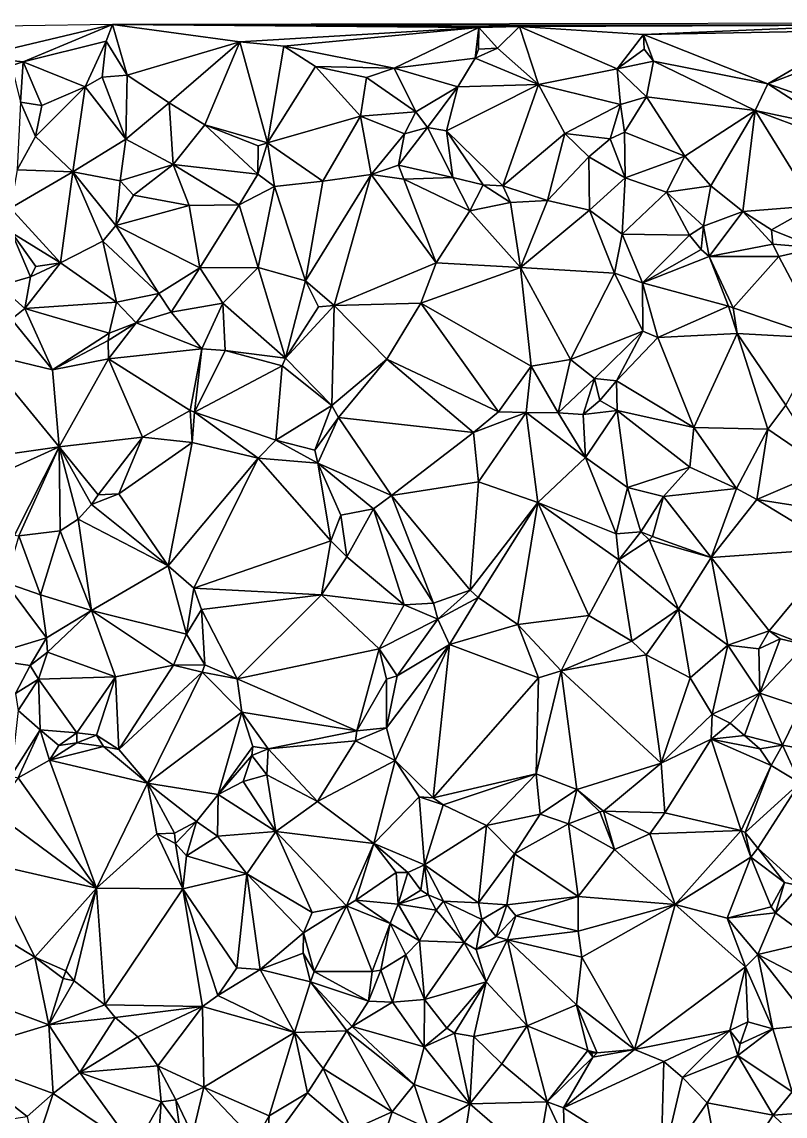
# Model space of a CAD drawing. Header units: metres. Extents: x -15 to 15, y -15 to 15.
# Drawn here: x -9.57 to 1.13, y -0.37 to 14.97 of the extents above; entities that cross this region are included whole.
import ezdxf

# ---------------------------------------------------------------- set-up
doc = ezdxf.new("R2010")
doc.units = ezdxf.units.M
doc.layers.add('STREET_MESH', color=7, linetype='Continuous')

msp = doc.modelspace()

# ---------------------------------------------------------------- linework, layer by layer
at = {"layer": 'STREET_MESH'}
for points in [[(-12.08, 14.873), (-10.213, 14.475), (-8.302, 14.928)], [(-10.213, 14.475), (-9.555, 14.404), (-8.302, 14.928)], [(-9.555, 14.404), (-8.391, 14.697), (-8.302, 14.928)], [(-8.391, 14.697), (-8.098, 14.22), (-8.302, 14.928)], [(-8.302, 14.928), (2.246, 14.919), (13.967, 14.965)], [(-8.302, 14.928), (-6.518, 14.685), (-3.165, 14.887)], [(-2.594, 14.902), (-8.302, 14.928), (-3.165, 14.887)], [(-2.594, 14.902), (2.246, 14.919), (-8.302, 14.928)], [(-8.098, 14.22), (-6.518, 14.685), (-8.302, 14.928)], [(-6.518, 14.685), (-5.899, 14.627), (-3.165, 14.887)], [(-5.899, 14.627), (-4.353, 14.319), (-3.165, 14.887)], [(-4.353, 14.319), (-3.219, 14.459), (-3.165, 14.887)], [(-3.219, 14.459), (-3.17, 14.585), (-3.165, 14.887)], [(-3.17, 14.585), (-2.905, 14.599), (-3.165, 14.887)], [(-2.905, 14.599), (-2.594, 14.902), (-3.165, 14.887)], [(-2.905, 14.599), (-2.33, 14.089), (-2.594, 14.902)], [(2.246, 14.919), (-2.594, 14.902), (-0.856, 14.789)], [(-0.856, 14.789), (-2.594, 14.902), (-1.225, 14.307)], [(-2.594, 14.902), (-2.33, 14.089), (-1.225, 14.307)], [(2.169, 14.843), (2.246, 14.919), (-0.856, 14.789)], [(-0.846, 14.582), (-0.856, 14.789), (-1.225, 14.307)], [(2.169, 14.843), (-0.856, 14.789), (0.889, 14.095)], [(-0.856, 14.789), (-0.717, 14.415), (0.889, 14.095)], [(-0.846, 14.582), (-0.717, 14.415), (-0.856, 14.789)], [(2.1, 14.555), (2.169, 14.843), (0.889, 14.095)], [(-8.688, 14.053), (-8.391, 14.697), (-9.555, 14.404)], [(-8.688, 14.053), (-8.446, 14.19), (-8.391, 14.697)], [(-8.391, 14.697), (-8.446, 14.19), (-8.098, 14.22)], [(-8.098, 14.22), (-7.507, 13.83), (-6.518, 14.685)], [(-6.518, 14.685), (-7.507, 13.83), (-7.007, 13.523)], [(-6.13, 13.27), (-6.518, 14.685), (-7.007, 13.523)], [(-6.518, 14.685), (-6.13, 13.27), (-5.899, 14.627)], [(-6.13, 13.27), (-5.458, 14.34), (-5.899, 14.627)], [(-5.458, 14.34), (-4.353, 14.319), (-5.899, 14.627)], [(-2.905, 14.599), (-3.219, 14.459), (-2.33, 14.089)], [(-3.17, 14.585), (-3.219, 14.459), (-2.905, 14.599)], [(-0.717, 14.415), (-0.846, 14.582), (-1.225, 14.307)], [(-9.719, 14.352), (-9.555, 14.404), (-10.213, 14.475)], [(-3.458, 14.055), (-3.219, 14.459), (-4.353, 14.319)], [(-3.219, 14.459), (-3.458, 14.055), (-2.33, 14.089)], [(1.881, 13.753), (2.1, 14.555), (0.889, 14.095)], [(-9.719, 14.352), (-9.593, 13.839), (-9.555, 14.404)], [(-9.593, 13.839), (-9.292, 13.795), (-9.555, 14.404)], [(-9.292, 13.795), (-8.688, 14.053), (-9.555, 14.404)], [(-6.13, 13.27), (-4.823, 13.643), (-5.458, 14.34)], [(-4.353, 14.319), (-5.458, 14.34), (-4.741, 14.185)], [(-5.458, 14.34), (-4.823, 13.643), (-4.741, 14.185)], [(-4.048, 13.706), (-4.353, 14.319), (-4.741, 14.185)], [(-4.048, 13.706), (-3.458, 14.055), (-4.353, 14.319)], [(-2.33, 14.089), (-1.18, 13.806), (-1.225, 14.307)], [(-0.813, 13.917), (-0.717, 14.415), (-1.225, 14.307)], [(-1.18, 13.806), (-0.813, 13.917), (-1.225, 14.307)], [(-0.717, 14.415), (-0.813, 13.917), (0.708, 13.724)], [(-0.717, 14.415), (0.708, 13.724), (0.889, 14.095)], [(-8.446, 14.19), (-8.688, 14.053), (-8.118, 13.321)], [(-8.446, 14.19), (-8.118, 13.321), (-8.098, 14.22)], [(-8.118, 13.321), (-7.507, 13.83), (-8.098, 14.22)], [(-4.823, 13.643), (-4.048, 13.706), (-4.741, 14.185)], [(-8.688, 14.053), (-9.381, 13.358), (-8.86, 12.862)], [(-9.292, 13.795), (-9.381, 13.358), (-8.688, 14.053)], [(-8.118, 13.321), (-8.688, 14.053), (-8.86, 12.862)], [(-4.048, 13.706), (-3.884, 13.487), (-3.458, 14.055)], [(-3.458, 14.055), (-3.884, 13.487), (-3.621, 13.437)], [(-2.33, 14.089), (-3.621, 13.437), (-2.828, 12.669)], [(-2.33, 14.089), (-3.458, 14.055), (-3.621, 13.437)], [(-1.958, 13.402), (-2.33, 14.089), (-2.828, 12.669)], [(-1.958, 13.402), (-1.18, 13.806), (-2.33, 14.089)], [(0.708, 13.724), (1.836, 13.487), (0.889, 14.095)], [(1.836, 13.487), (1.881, 13.753), (0.889, 14.095)], [(-9.593, 13.839), (-9.64, 12.893), (-9.381, 13.358)], [(-9.292, 13.795), (-9.593, 13.839), (-9.381, 13.358)], [(-7.45, 12.967), (-7.507, 13.83), (-8.118, 13.321)], [(-7.507, 13.83), (-7.45, 12.967), (-7.007, 13.523)], [(-1.958, 13.402), (-1.323, 13.327), (-1.18, 13.806)], [(-1.18, 13.806), (-1.323, 13.327), (-1.123, 13.419)], [(-0.813, 13.917), (-1.18, 13.806), (-1.123, 13.419)], [(-0.277, 13.082), (-0.813, 13.917), (-1.123, 13.419)], [(-0.813, 13.917), (-0.277, 13.082), (0.708, 13.724)], [(-4.207, 13.397), (-4.048, 13.706), (-4.823, 13.643)], [(-3.884, 13.487), (-4.048, 13.706), (-4.207, 13.397)], [(-0.277, 13.082), (0.087, 12.668), (0.708, 13.724)], [(0.087, 12.668), (0.536, 12.308), (0.708, 13.724)], [(0.536, 12.308), (1.536, 12.385), (0.708, 13.724)], [(1.811, 13.31), (1.836, 13.487), (0.708, 13.724)], [(1.536, 12.385), (1.811, 13.31), (0.708, 13.724)], [(-7.45, 12.967), (-6.266, 12.832), (-7.007, 13.523)], [(-6.259, 13.23), (-6.13, 13.27), (-7.007, 13.523)], [(-6.266, 12.832), (-6.259, 13.23), (-7.007, 13.523)], [(-5.354, 12.734), (-4.823, 13.643), (-6.13, 13.27)], [(-5.354, 12.734), (-4.676, 12.827), (-4.823, 13.643)], [(-4.676, 12.827), (-4.207, 13.397), (-4.823, 13.643)], [(-9.381, 13.358), (-9.64, 12.893), (-8.86, 12.862)], [(-4.207, 13.397), (-4.676, 12.827), (-4.291, 12.956)], [(-3.884, 13.487), (-4.207, 13.397), (-4.291, 12.956)], [(-3.531, 12.784), (-3.884, 13.487), (-4.291, 12.956)], [(-3.884, 13.487), (-3.531, 12.784), (-3.621, 13.437)], [(-3.621, 13.437), (-3.106, 12.68), (-2.828, 12.669)], [(-3.531, 12.784), (-3.106, 12.68), (-3.621, 13.437)], [(-2.203, 12.46), (-1.958, 13.402), (-2.828, 12.669)], [(-1.625, 13.072), (-1.958, 13.402), (-2.203, 12.46)], [(-1.323, 13.327), (-1.958, 13.402), (-1.625, 13.072)], [(-1.323, 13.327), (-1.114, 12.782), (-1.123, 13.419)], [(-1.114, 12.782), (-0.277, 13.082), (-1.123, 13.419)], [(-8.197, 12.739), (-8.118, 13.321), (-8.86, 12.862)], [(-8.197, 12.739), (-7.45, 12.967), (-8.118, 13.321)], [(-6.13, 13.27), (-6.266, 12.832), (-6.032, 12.658)], [(-6.259, 13.23), (-6.266, 12.832), (-6.13, 13.27)], [(-5.354, 12.734), (-6.13, 13.27), (-6.032, 12.658)], [(-1.323, 13.327), (-1.625, 13.072), (-1.114, 12.782)], [(-1.625, 13.072), (-2.203, 12.46), (-1.615, 12.327)], [(-1.114, 12.782), (-1.625, 13.072), (-1.615, 12.327)], [(-0.277, 13.082), (-1.114, 12.782), (-0.534, 12.58)], [(0.087, 12.668), (-0.277, 13.082), (-0.534, 12.58)], [(-9.64, 12.893), (-9.735, 12.354), (-8.86, 12.862)], [(-8.007, 12.538), (-7.45, 12.967), (-8.197, 12.739)], [(-7.45, 12.967), (-8.007, 12.538), (-7.227, 12.394)], [(-6.528, 12.401), (-7.45, 12.967), (-7.227, 12.394)], [(-7.45, 12.967), (-6.528, 12.401), (-6.266, 12.832)], [(-4.676, 12.827), (-4.216, 12.762), (-4.291, 12.956)], [(-4.216, 12.762), (-3.531, 12.784), (-4.291, 12.956)], [(-8.86, 12.862), (-9.735, 12.354), (-9.031, 11.588)], [(-8.439, 11.892), (-8.86, 12.862), (-9.031, 11.588)], [(-8.255, 12.11), (-8.197, 12.739), (-8.86, 12.862)], [(-8.439, 11.892), (-8.255, 12.11), (-8.86, 12.862)], [(-8.007, 12.538), (-8.197, 12.739), (-8.255, 12.11)], [(-6.266, 12.832), (-6.528, 12.401), (-6.032, 12.658)], [(-5.597, 11.334), (-5.354, 12.734), (-6.032, 12.658)], [(-5.193, 10.989), (-4.676, 12.827), (-5.597, 11.334)], [(-4.676, 12.827), (-5.354, 12.734), (-5.597, 11.334)], [(-3.765, 11.587), (-4.676, 12.827), (-5.193, 10.989)], [(-3.765, 11.587), (-4.216, 12.762), (-4.676, 12.827)], [(-4.216, 12.762), (-3.29, 12.319), (-3.531, 12.784)], [(-3.29, 12.319), (-4.216, 12.762), (-3.765, 11.587)], [(-3.29, 12.319), (-3.106, 12.68), (-3.531, 12.784)], [(-1.157, 11.988), (-1.114, 12.782), (-1.615, 12.327)], [(-1.114, 12.782), (-1.157, 11.988), (-0.534, 12.58)], [(-6.528, 12.401), (-6.259, 11.525), (-6.032, 12.658)], [(-6.259, 11.525), (-5.597, 11.334), (-6.032, 12.658)], [(-3.106, 12.68), (-3.29, 12.319), (-2.721, 12.434)], [(-3.106, 12.68), (-2.721, 12.434), (-2.828, 12.669)], [(-2.721, 12.434), (-2.203, 12.46), (-2.828, 12.669)], [(-1.157, 11.988), (-0.211, 11.974), (-0.534, 12.58)], [(-0.014, 12.101), (0.087, 12.668), (-0.534, 12.58)], [(-0.211, 11.974), (-0.014, 12.101), (-0.534, 12.58)], [(0.087, 12.668), (-0.014, 12.101), (0.536, 12.308)], [(-7.227, 12.394), (-8.007, 12.538), (-8.255, 12.11)], [(-2.721, 12.434), (-3.29, 12.319), (-2.582, 11.522)], [(-2.203, 12.46), (-2.721, 12.434), (-2.582, 11.522)], [(-1.615, 12.327), (-2.203, 12.46), (-2.582, 11.522)], [(-9.735, 12.354), (-9.713, 12.01), (-9.031, 11.588)], [(-7.079, 11.518), (-7.227, 12.394), (-8.255, 12.11)], [(-7.079, 11.518), (-6.528, 12.401), (-7.227, 12.394)], [(-6.528, 12.401), (-7.079, 11.518), (-6.259, 11.525)], [(-3.29, 12.319), (-3.765, 11.587), (-2.582, 11.522)], [(-1.265, 11.444), (-1.615, 12.327), (-2.582, 11.522)], [(-1.265, 11.444), (-1.157, 11.988), (-1.615, 12.327)], [(-0.014, 12.101), (0.064, 11.678), (0.536, 12.308)], [(0.064, 11.678), (0.957, 11.85), (0.536, 12.308)], [(0.939, 12.049), (1.536, 12.385), (0.536, 12.308)], [(0.957, 11.85), (0.939, 12.049), (0.536, 12.308)], [(1.536, 12.385), (0.939, 12.049), (1.574, 11.799)], [(-9.451, 11.394), (-9.713, 12.01), (-9.891, 11.268)], [(-9.713, 12.01), (-9.38, 11.539), (-9.031, 11.588)], [(-9.38, 11.539), (-9.713, 12.01), (-9.451, 11.394)], [(-8.439, 11.892), (-7.655, 11.159), (-8.255, 12.11)], [(-7.655, 11.159), (-7.079, 11.518), (-8.255, 12.11)], [(-1.265, 11.444), (-0.871, 11.31), (-1.157, 11.988)], [(-0.871, 11.31), (-0.211, 11.974), (-1.157, 11.988)], [(-0.871, 11.31), (-0.046, 11.773), (-0.211, 11.974)], [(-0.211, 11.974), (-0.046, 11.773), (-0.014, 12.101)], [(-0.014, 12.101), (-0.046, 11.773), (0.064, 11.678)], [(0.939, 12.049), (0.957, 11.85), (1.574, 11.799)], [(-8.247, 11.038), (-8.439, 11.892), (-9.031, 11.588)], [(-7.655, 11.159), (-8.439, 11.892), (-8.247, 11.038)], [(0.957, 11.85), (0.064, 11.678), (1.043, 11.678)], [(1.574, 11.799), (0.957, 11.85), (1.043, 11.678)], [(-0.046, 11.773), (-0.871, 11.31), (0.064, 11.678)], [(-0.871, 11.31), (0.336, 10.98), (0.064, 11.678)], [(0.064, 11.678), (0.401, 10.96), (1.043, 11.678)], [(0.336, 10.98), (0.401, 10.96), (0.064, 11.678)], [(0.401, 10.96), (1.647, 10.533), (1.043, 11.678)], [(1.647, 10.533), (1.574, 11.799), (1.043, 11.678)], [(-9.53, 10.95), (-8.247, 11.038), (-9.031, 11.588)], [(-9.451, 11.394), (-9.53, 10.95), (-9.031, 11.588)], [(-9.38, 11.539), (-9.451, 11.394), (-9.031, 11.588)], [(-7.481, 10.897), (-7.079, 11.518), (-7.655, 11.159)], [(-7.079, 11.518), (-7.481, 10.897), (-6.755, 11.023)], [(-6.259, 11.525), (-7.079, 11.518), (-6.755, 11.023)], [(-5.877, 10.254), (-6.259, 11.525), (-6.755, 11.023)], [(-5.597, 11.334), (-6.259, 11.525), (-5.877, 10.254)], [(-3.979, 11.024), (-3.765, 11.587), (-5.193, 10.989)], [(-3.765, 11.587), (-3.979, 11.024), (-2.582, 11.522)], [(-3.979, 11.024), (-2.432, 10.138), (-2.582, 11.522)], [(-1.879, 10.232), (-1.265, 11.444), (-2.582, 11.522)], [(-2.432, 10.138), (-1.879, 10.232), (-2.582, 11.522)], [(-9.53, 10.95), (-9.451, 11.394), (-9.891, 11.268)], [(-1.265, 11.444), (-1.879, 10.232), (-0.867, 10.633)], [(-0.871, 11.31), (-1.265, 11.444), (-0.867, 10.633)], [(-9.717, 10.797), (-9.53, 10.95), (-9.891, 11.268)], [(-5.415, 10.972), (-5.597, 11.334), (-5.877, 10.254)], [(-5.415, 10.972), (-5.193, 10.989), (-5.597, 11.334)], [(-0.655, 10.542), (-0.871, 11.31), (-0.867, 10.633)], [(-0.655, 10.542), (0.336, 10.98), (-0.871, 11.31)], [(-7.971, 10.749), (-7.655, 11.159), (-8.247, 11.038)], [(-7.481, 10.897), (-7.655, 11.159), (-7.971, 10.749)], [(-9.53, 10.95), (-9.717, 10.797), (-9.145, 10.088)], [(-8.247, 11.038), (-9.53, 10.95), (-8.348, 10.602)], [(-8.348, 10.602), (-9.53, 10.95), (-9.145, 10.088)], [(-7.971, 10.749), (-8.247, 11.038), (-8.348, 10.602)], [(-7.481, 10.897), (-7.971, 10.749), (-7.049, 10.381)], [(-7.481, 10.897), (-7.049, 10.381), (-6.755, 11.023)], [(-7.049, 10.381), (-6.724, 10.36), (-6.755, 11.023)], [(-6.724, 10.36), (-5.877, 10.254), (-6.755, 11.023)], [(-5.229, 9.591), (-5.193, 10.989), (-5.877, 10.254)], [(-5.193, 10.989), (-5.415, 10.972), (-5.877, 10.254)], [(-5.193, 10.989), (-5.229, 9.591), (-4.458, 10.237)], [(-3.979, 11.024), (-5.193, 10.989), (-4.458, 10.237)], [(-2.888, 9.498), (-3.979, 11.024), (-4.458, 10.237)], [(-2.432, 10.138), (-3.979, 11.024), (-2.888, 9.498)], [(0.336, 10.98), (-0.655, 10.542), (0.456, 10.596)], [(0.401, 10.96), (0.336, 10.98), (0.456, 10.596)], [(1.647, 10.533), (0.401, 10.96), (0.456, 10.596)], [(-9.717, 10.797), (-10.137, 10.326), (-9.145, 10.088)], [(-8.362, 10.502), (-7.971, 10.749), (-8.348, 10.602)], [(-7.971, 10.749), (-8.362, 10.502), (-8.358, 10.245)], [(-7.971, 10.749), (-8.358, 10.245), (-7.049, 10.381)], [(-8.362, 10.502), (-8.348, 10.602), (-9.145, 10.088)], [(-1.879, 10.232), (-1.545, 9.969), (-0.867, 10.633)], [(-1.545, 9.969), (-1.237, 9.936), (-0.867, 10.633)], [(-1.237, 9.936), (-0.655, 10.542), (-0.867, 10.633)], [(0.456, 10.596), (-0.655, 10.542), (-0.151, 9.279)], [(0.886, 9.257), (0.456, 10.596), (-0.151, 9.279)], [(1.139, 9.594), (1.647, 10.533), (0.456, 10.596)], [(0.886, 9.257), (1.139, 9.594), (0.456, 10.596)], [(-8.358, 10.245), (-8.362, 10.502), (-9.145, 10.088)], [(-0.655, 10.542), (-1.237, 9.936), (-0.151, 9.279)], [(-10.137, 10.326), (-10.753, 8.769), (-9.049, 9.012)], [(-10.137, 10.326), (-9.049, 9.012), (-9.145, 10.088)], [(-8.358, 10.245), (-7.215, 9.518), (-7.049, 10.381)], [(-7.049, 10.381), (-7.215, 9.518), (-7.155, 9.494)], [(-6.724, 10.36), (-7.049, 10.381), (-7.155, 9.494)], [(-5.924, 10.143), (-6.724, 10.36), (-7.155, 9.494)], [(-6.724, 10.36), (-5.924, 10.143), (-5.877, 10.254)], [(-9.049, 9.012), (-8.358, 10.245), (-9.145, 10.088)], [(-7.883, 9.147), (-8.358, 10.245), (-9.049, 9.012)], [(-7.883, 9.147), (-7.215, 9.518), (-8.358, 10.245)], [(-6.01, 9.104), (-5.924, 10.143), (-7.155, 9.494)], [(-5.229, 9.591), (-5.924, 10.143), (-6.01, 9.104)], [(-5.924, 10.143), (-5.229, 9.591), (-5.877, 10.254)], [(-4.458, 10.237), (-5.229, 9.591), (-5.133, 9.42)], [(-3.238, 9.211), (-4.458, 10.237), (-5.133, 9.42)], [(-3.238, 9.211), (-2.888, 9.498), (-4.458, 10.237)], [(-2.5, 9.49), (-2.432, 10.138), (-2.888, 9.498)], [(-2.5, 9.49), (-2.051, 9.487), (-2.432, 10.138)], [(-2.051, 9.487), (-1.879, 10.232), (-2.432, 10.138)], [(-1.879, 10.232), (-2.051, 9.487), (-1.545, 9.969)], [(-2.051, 9.487), (-1.701, 9.464), (-1.545, 9.969)], [(-1.701, 9.464), (-1.471, 9.659), (-1.545, 9.969)], [(-1.471, 9.659), (-1.237, 9.936), (-1.545, 9.969)], [(-1.237, 9.936), (-1.471, 9.659), (-1.228, 9.519)], [(-1.237, 9.936), (-1.228, 9.519), (-0.151, 9.279)], [(-7.215, 9.518), (-7.883, 9.147), (-7.184, 9.071)], [(-7.215, 9.518), (-7.184, 9.071), (-7.155, 9.494)], [(-5.465, 8.961), (-5.229, 9.591), (-6.01, 9.104)], [(-5.229, 9.591), (-5.465, 8.961), (-5.133, 9.42)], [(-1.471, 9.659), (-1.701, 9.464), (-1.228, 9.519)], [(-1.228, 9.519), (-1.701, 9.464), (-1.672, 8.859)], [(-1.08, 8.442), (-1.228, 9.519), (-1.672, 8.859)], [(-1.228, 9.519), (-0.208, 8.723), (-0.151, 9.279)], [(-0.208, 8.723), (-1.228, 9.519), (-1.08, 8.442)], [(1.139, 9.594), (0.886, 9.257), (1.715, 8.691)], [(-7.184, 9.071), (-6.258, 8.849), (-7.155, 9.494)], [(-6.258, 8.849), (-6.01, 9.104), (-7.155, 9.494)], [(-5.465, 8.961), (-5.423, 8.782), (-5.133, 9.42)], [(-5.423, 8.782), (-4.392, 8.328), (-5.133, 9.42)], [(-4.392, 8.328), (-3.238, 9.211), (-5.133, 9.42)], [(-3.238, 9.211), (-2.5, 9.49), (-2.888, 9.498)], [(-2.5, 9.49), (-3.238, 9.211), (-3.168, 8.518)], [(-2.5, 9.49), (-3.168, 8.518), (-2.34, 8.231)], [(-2.5, 9.49), (-2.34, 8.231), (-1.672, 8.859)], [(-2.051, 9.487), (-2.5, 9.49), (-1.672, 8.859)], [(-1.701, 9.464), (-2.051, 9.487), (-1.672, 8.859)], [(-3.168, 8.518), (-3.238, 9.211), (-4.392, 8.328)], [(-0.208, 8.723), (0.448, 8.425), (-0.151, 9.279)], [(0.448, 8.425), (0.886, 9.257), (-0.151, 9.279)], [(0.733, 8.273), (0.886, 9.257), (0.448, 8.425)], [(0.886, 9.257), (0.733, 8.273), (1.715, 8.691)], [(-8.505, 8.338), (-7.883, 9.147), (-9.049, 9.012)], [(-7.883, 9.147), (-8.505, 8.338), (-8.212, 8.352)], [(-7.184, 9.071), (-7.883, 9.147), (-8.212, 8.352)], [(-7.184, 9.071), (-8.212, 8.352), (-7.523, 7.344)], [(-6.258, 8.849), (-7.184, 9.071), (-7.523, 7.344)], [(-6.01, 9.104), (-6.258, 8.849), (-5.423, 8.782)], [(-5.465, 8.961), (-6.01, 9.104), (-5.423, 8.782)], [(-10.753, 8.769), (-10.53, 8.343), (-9.049, 9.012)], [(-10.53, 8.343), (-9.679, 7.771), (-9.049, 9.012)], [(-9.679, 7.771), (-9.618, 7.762), (-9.049, 9.012)], [(-9.618, 7.762), (-9.038, 7.831), (-9.049, 9.012)], [(-9.049, 9.012), (-9.038, 7.831), (-8.785, 7.997)], [(-8.595, 8.202), (-9.049, 9.012), (-8.785, 7.997)], [(-8.595, 8.202), (-8.505, 8.338), (-9.049, 9.012)], [(-7.163, 7.03), (-6.258, 8.849), (-7.523, 7.344)], [(-7.163, 7.03), (-5.24, 7.69), (-6.258, 8.849)], [(-6.258, 8.849), (-5.24, 7.69), (-5.423, 8.782)], [(-5.24, 7.69), (-5.1, 8.053), (-5.423, 8.782)], [(-5.1, 8.053), (-4.644, 8.143), (-5.423, 8.782)], [(-4.644, 8.143), (-4.392, 8.328), (-5.423, 8.782)], [(-2.34, 8.231), (-1.241, 7.789), (-1.672, 8.859)], [(-1.241, 7.789), (-1.08, 8.442), (-1.672, 8.859)], [(-0.208, 8.723), (-1.08, 8.442), (-0.575, 8.313)], [(-0.208, 8.723), (-0.575, 8.313), (0.448, 8.425)], [(1.715, 8.691), (0.733, 8.273), (1.538, 8.144)], [(-3.168, 8.518), (-4.392, 8.328), (-3.285, 6.999)], [(-2.34, 8.231), (-3.168, 8.518), (-3.285, 6.999)], [(-1.241, 7.789), (-0.892, 7.818), (-1.08, 8.442)], [(-1.08, 8.442), (-0.892, 7.818), (-0.575, 8.313)], [(-8.505, 8.338), (-8.595, 8.202), (-8.212, 8.352)], [(-8.212, 8.352), (-8.595, 8.202), (-7.523, 7.344)], [(-4.644, 8.143), (-3.8, 6.818), (-4.392, 8.328)], [(-4.392, 8.328), (-3.8, 6.818), (-3.285, 6.999)], [(-0.892, 7.818), (-0.732, 7.755), (-0.575, 8.313)], [(-0.575, 8.313), (-0.732, 7.755), (0.092, 7.461)], [(0.448, 8.425), (-0.575, 8.313), (0.092, 7.461)], [(0.733, 8.273), (0.448, 8.425), (0.092, 7.461)], [(-7.523, 7.344), (-8.595, 8.202), (-8.785, 7.997)], [(-5.018, 7.47), (-4.644, 8.143), (-5.1, 8.053)], [(-4.644, 8.143), (-5.018, 7.47), (-4.212, 6.796)], [(-3.8, 6.818), (-4.644, 8.143), (-4.212, 6.796)], [(-3.173, 6.898), (-2.34, 8.231), (-3.285, 6.999)], [(-2.34, 8.231), (-3.173, 6.898), (-2.618, 6.521)], [(-2.34, 8.231), (-2.618, 6.521), (-1.625, 6.648)], [(-1.2, 7.427), (-2.34, 8.231), (-1.625, 6.648)], [(-1.2, 7.427), (-1.241, 7.789), (-2.34, 8.231)], [(0.733, 8.273), (0.092, 7.461), (1.862, 7.585)], [(0.733, 8.273), (1.862, 7.585), (1.538, 8.144)], [(-9.038, 7.831), (-8.596, 6.717), (-8.785, 7.997)], [(-8.596, 6.717), (-7.523, 7.344), (-8.785, 7.997)], [(-5.24, 7.69), (-5.018, 7.47), (-5.1, 8.053)], [(-9.618, 7.762), (-9.311, 6.934), (-9.038, 7.831)], [(-9.038, 7.831), (-9.311, 6.934), (-8.596, 6.717)], [(-9.311, 6.934), (-9.618, 7.762), (-9.807, 7.11)], [(-5.24, 7.69), (-7.163, 7.03), (-5.37, 6.936)], [(-5.018, 7.47), (-5.24, 7.69), (-5.37, 6.936)], [(-1.2, 7.427), (-0.892, 7.818), (-1.241, 7.789)], [(-0.892, 7.818), (-1.2, 7.427), (-0.779, 7.707)], [(-0.779, 7.707), (-1.2, 7.427), (-0.365, 6.733)], [(-0.732, 7.755), (-0.892, 7.818), (-0.779, 7.707)], [(-0.732, 7.755), (-0.779, 7.707), (0.092, 7.461)], [(-0.779, 7.707), (-0.365, 6.733), (0.092, 7.461)], [(1.862, 7.585), (0.092, 7.461), (0.908, 6.433)], [(1.862, 7.585), (0.908, 6.433), (1.414, 6.233)], [(-4.212, 6.796), (-5.018, 7.47), (-5.37, 6.936)], [(-1.018, 6.284), (-1.2, 7.427), (-1.625, 6.648)], [(-1.2, 7.427), (-1.018, 6.284), (-0.365, 6.733)], [(0.092, 7.461), (-0.365, 6.733), (0.325, 6.228)], [(0.908, 6.433), (0.092, 7.461), (0.325, 6.228)], [(-7.523, 7.344), (-8.596, 6.717), (-7.266, 6.382)], [(-7.163, 7.03), (-7.523, 7.344), (-7.266, 6.382)], [(-10.172, 6.05), (-9.229, 6.333), (-9.807, 7.11)], [(-9.229, 6.333), (-9.311, 6.934), (-9.807, 7.11)], [(-9.311, 6.934), (-9.229, 6.333), (-8.596, 6.717)], [(-7.055, 6.73), (-7.163, 7.03), (-7.266, 6.382)], [(-7.163, 7.03), (-7.055, 6.73), (-5.37, 6.936)], [(-7.055, 6.73), (-6.555, 5.757), (-5.37, 6.936)], [(-6.555, 5.757), (-4.565, 6.179), (-5.37, 6.936)], [(-4.565, 6.179), (-4.212, 6.796), (-5.37, 6.936)], [(-3.8, 6.818), (-3.741, 6.593), (-3.285, 6.999)], [(-3.741, 6.593), (-3.173, 6.898), (-3.285, 6.999)], [(-3.741, 6.593), (-4.212, 6.796), (-4.565, 6.179)], [(-3.741, 6.593), (-3.8, 6.818), (-4.212, 6.796)], [(-3.173, 6.898), (-3.741, 6.593), (-3.576, 6.241)], [(-3.173, 6.898), (-3.576, 6.241), (-2.618, 6.521)], [(-9.229, 6.333), (-9.212, 6.134), (-8.596, 6.717)], [(-9.212, 6.134), (-8.262, 5.786), (-8.596, 6.717)], [(-8.596, 6.717), (-7.447, 5.952), (-7.266, 6.382)], [(-8.262, 5.786), (-7.447, 5.952), (-8.596, 6.717)], [(-7.006, 5.954), (-7.055, 6.73), (-7.266, 6.382)], [(-7.006, 5.954), (-6.555, 5.757), (-7.055, 6.73)], [(-2.618, 6.521), (-2.009, 5.872), (-1.625, 6.648)], [(-2.009, 5.872), (-1.018, 6.284), (-1.625, 6.648)], [(-0.365, 6.733), (-1.018, 6.284), (-0.819, 6.094)], [(-0.201, 5.774), (-0.365, 6.733), (-0.819, 6.094)], [(-0.365, 6.733), (-0.201, 5.774), (0.325, 6.228)], [(-3.741, 6.593), (-4.565, 6.179), (-4.309, 5.799)], [(-3.576, 6.241), (-3.741, 6.593), (-4.309, 5.799)], [(-2.618, 6.521), (-3.576, 6.241), (-2.331, 5.773)], [(-2.009, 5.872), (-2.618, 6.521), (-2.331, 5.773)], [(-9.456, 5.946), (-9.229, 6.333), (-10.172, 6.05)], [(-9.456, 5.946), (-9.212, 6.134), (-9.229, 6.333)], [(-7.447, 5.952), (-7.006, 5.954), (-7.266, 6.382)], [(0.908, 6.433), (0.325, 6.228), (0.763, 6.179)], [(1.062, 6.32), (0.908, 6.433), (0.763, 6.179)], [(0.774, 5.556), (1.062, 6.32), (0.763, 6.179)], [(1.062, 6.32), (0.774, 5.556), (1.414, 6.233)], [(0.908, 6.433), (1.062, 6.32), (1.414, 6.233)], [(-6.555, 5.757), (-4.875, 5.031), (-4.565, 6.179)], [(-4.565, 6.179), (-4.875, 5.031), (-4.459, 5.753)], [(-4.565, 6.179), (-4.459, 5.753), (-4.309, 5.799)], [(-3.576, 6.241), (-4.309, 5.799), (-4.46, 5.07)], [(-4.337, 4.613), (-3.576, 6.241), (-4.46, 5.07)], [(-3.576, 6.241), (-4.337, 4.613), (-3.807, 4.091)], [(-3.576, 6.241), (-3.807, 4.091), (-2.331, 5.773)], [(-1.018, 6.284), (-2.009, 5.872), (-0.819, 6.094)], [(-0.201, 5.774), (0.108, 5.261), (0.325, 6.228)], [(0.108, 5.261), (0.774, 5.556), (0.325, 6.228)], [(0.325, 6.228), (0.774, 5.556), (0.763, 6.179)], [(1.414, 6.233), (0.774, 5.556), (1.353, 5.365)], [(-9.663, 5.554), (-9.456, 5.946), (-10.172, 6.05)], [(-9.212, 6.134), (-9.456, 5.946), (-9.339, 5.754)], [(-9.212, 6.134), (-9.339, 5.754), (-8.262, 5.786)], [(-2.009, 5.872), (-0.609, 4.577), (-0.819, 6.094)], [(-0.609, 4.577), (-0.201, 5.774), (-0.819, 6.094)], [(-9.456, 5.946), (-9.663, 5.554), (-9.339, 5.754)], [(-8.213, 4.769), (-7.447, 5.952), (-8.262, 5.786)], [(-8.213, 4.769), (-7.047, 5.85), (-7.447, 5.952)], [(-7.047, 5.85), (-8.213, 4.769), (-7.814, 4.296)], [(-6.489, 5.293), (-7.047, 5.85), (-7.814, 4.296)], [(-7.047, 5.85), (-7.006, 5.954), (-7.447, 5.952)], [(-7.006, 5.954), (-7.047, 5.85), (-6.555, 5.757)], [(-7.047, 5.85), (-6.489, 5.293), (-6.555, 5.757)], [(-2.361, 4.428), (-2.009, 5.872), (-2.331, 5.773)], [(-1.789, 4.205), (-2.009, 5.872), (-2.361, 4.428)], [(-2.009, 5.872), (-1.789, 4.205), (-0.609, 4.577)], [(-9.663, 5.554), (-9.626, 5.314), (-9.339, 5.754)], [(-9.626, 5.314), (-9.315, 5.042), (-9.339, 5.754)], [(-9.339, 5.754), (-8.802, 5), (-8.262, 5.786)], [(-9.315, 5.042), (-8.802, 5), (-9.339, 5.754)], [(-8.262, 5.786), (-8.802, 5), (-8.525, 4.968)], [(-8.213, 4.769), (-8.262, 5.786), (-8.525, 4.968)], [(-6.555, 5.757), (-6.489, 5.293), (-4.875, 5.031)], [(-4.459, 5.753), (-4.875, 5.031), (-4.46, 5.07)], [(-4.309, 5.799), (-4.459, 5.753), (-4.46, 5.07)], [(-3.807, 4.091), (-2.361, 4.428), (-2.331, 5.773)], [(-0.609, 4.577), (0.108, 5.261), (-0.201, 5.774)], [(0.108, 5.261), (0.36, 5.138), (0.774, 5.556)], [(0.36, 5.138), (0.559, 4.964), (0.774, 5.556)], [(0.559, 4.964), (1.094, 4.828), (0.774, 5.556)], [(0.774, 5.556), (1.094, 4.828), (1.353, 5.365)], [(-9.315, 5.042), (-9.626, 5.314), (-9.728, 4.395)], [(-6.819, 4.137), (-6.489, 5.293), (-7.814, 4.296)], [(-6.333, 4.809), (-6.489, 5.293), (-6.819, 4.137)], [(-6.489, 5.293), (-6.118, 4.776), (-4.875, 5.031)], [(-6.489, 5.293), (-6.333, 4.809), (-6.118, 4.776)], [(0.092, 4.914), (0.108, 5.261), (-0.609, 4.577)], [(0.36, 5.138), (0.108, 5.261), (0.092, 4.914)], [(1.353, 5.365), (1.094, 4.828), (1.958, 4.671)], [(-4.875, 5.031), (-4.895, 4.887), (-4.46, 5.07)], [(-4.895, 4.887), (-4.337, 4.613), (-4.46, 5.07)], [(0.559, 4.964), (0.36, 5.138), (0.092, 4.914)], [(-9.315, 5.042), (-9.728, 4.395), (-9.627, 4.372)], [(-9.187, 4.617), (-9.315, 5.042), (-9.627, 4.372)], [(-9.315, 5.042), (-9.055, 4.822), (-8.802, 5)], [(-9.055, 4.822), (-9.315, 5.042), (-9.187, 4.617)], [(-8.802, 5), (-9.055, 4.822), (-8.802, 4.861)], [(-8.802, 5), (-8.802, 4.861), (-8.525, 4.968)], [(-8.802, 4.861), (-8.428, 4.808), (-8.525, 4.968)], [(-8.428, 4.808), (-8.213, 4.769), (-8.525, 4.968)], [(-4.875, 5.031), (-6.118, 4.776), (-4.895, 4.887)], [(-0.558, 3.882), (0.092, 4.914), (-0.609, 4.577)], [(-0.558, 3.882), (0.514, 3.633), (0.092, 4.914)], [(0.776, 4.777), (0.559, 4.964), (0.092, 4.914)], [(0.092, 4.914), (0.514, 3.633), (0.933, 4.543)], [(0.776, 4.777), (0.092, 4.914), (0.933, 4.543)], [(0.559, 4.964), (0.776, 4.777), (1.094, 4.828)], [(-8.428, 4.808), (-8.802, 4.861), (-9.187, 4.617)], [(-8.802, 4.861), (-9.055, 4.822), (-9.187, 4.617)], [(-7.814, 4.296), (-8.428, 4.808), (-9.187, 4.617)], [(-8.213, 4.769), (-8.428, 4.808), (-7.814, 4.296)], [(-6.333, 4.809), (-6.819, 4.137), (-6.347, 4.686)], [(-6.118, 4.776), (-6.333, 4.809), (-6.347, 4.686)], [(-6.139, 4.415), (-6.118, 4.776), (-6.347, 4.686)], [(-6.118, 4.776), (-6.139, 4.415), (-5.427, 4.038)], [(-6.118, 4.776), (-5.427, 4.038), (-4.895, 4.887)], [(-5.427, 4.038), (-4.337, 4.613), (-4.895, 4.887)], [(1.094, 4.828), (0.776, 4.777), (0.933, 4.543)], [(1.336, 4.3), (1.094, 4.828), (0.933, 4.543)], [(1.094, 4.828), (1.336, 4.3), (1.958, 4.671)], [(-9.187, 4.617), (-9.627, 4.372), (-8.526, 2.824)], [(-7.814, 4.296), (-9.187, 4.617), (-8.526, 2.824)], [(-6.819, 4.137), (-6.469, 4.321), (-6.347, 4.686)], [(-6.469, 4.321), (-6.139, 4.415), (-6.347, 4.686)], [(-4.64, 3.451), (-4.337, 4.613), (-5.427, 4.038)], [(-4, 4.104), (-4.337, 4.613), (-4.64, 3.451)], [(-4.337, 4.613), (-4, 4.104), (-3.807, 4.091)], [(-1.789, 4.205), (-1.415, 3.902), (-0.609, 4.577)], [(-1.415, 3.902), (-0.558, 3.882), (-0.609, 4.577)], [(0.514, 3.633), (0.571, 3.606), (0.933, 4.543)], [(0.571, 3.606), (1.336, 4.3), (0.933, 4.543)], [(-9.627, 4.372), (-9.976, 3.896), (-8.526, 2.824)], [(-7.683, 3.588), (-7.814, 4.296), (-8.526, 2.824)], [(-7.814, 4.296), (-7.683, 3.588), (-7.431, 3.596)], [(-7.125, 3.76), (-7.814, 4.296), (-7.431, 3.596)], [(-7.125, 3.76), (-6.819, 4.137), (-7.814, 4.296)], [(-6.469, 4.321), (-6.819, 4.137), (-6.011, 3.619)], [(-6.139, 4.415), (-6.469, 4.321), (-6.011, 3.619)], [(-6.139, 4.415), (-6.011, 3.619), (-5.427, 4.038)], [(-3.807, 4.091), (-3.664, 3.992), (-2.361, 4.428)], [(-3.664, 3.992), (-3.06, 3.702), (-2.361, 4.428)], [(-3.06, 3.702), (-2.305, 3.86), (-2.361, 4.428)], [(-2.305, 3.86), (-1.789, 4.205), (-2.361, 4.428)], [(1.336, 4.3), (0.571, 3.606), (0.747, 3.384)], [(1.326, 2.855), (1.336, 4.3), (0.747, 3.384)], [(-2.305, 3.86), (-1.908, 3.727), (-1.789, 4.205)], [(-1.908, 3.727), (-1.471, 3.894), (-1.789, 4.205)], [(-1.789, 4.205), (-1.471, 3.894), (-1.415, 3.902)], [(-6.819, 4.137), (-7.125, 3.76), (-6.829, 3.555)], [(-6.011, 3.619), (-6.819, 4.137), (-6.829, 3.555)], [(-6.011, 3.619), (-4.64, 3.451), (-5.427, 4.038)], [(-3.926, 3.153), (-4, 4.104), (-4.64, 3.451)], [(-4, 4.104), (-3.664, 3.992), (-3.807, 4.091)], [(-3.664, 3.992), (-4, 4.104), (-3.926, 3.153)], [(-3.664, 3.992), (-3.926, 3.153), (-3.06, 3.702)], [(-9.976, 3.896), (-10.041, 3.169), (-8.526, 2.824)], [(-2.305, 3.86), (-3.06, 3.702), (-2.664, 3.306)], [(-1.908, 3.727), (-2.305, 3.86), (-2.664, 3.306)], [(-1.265, 3.367), (-1.471, 3.894), (-1.908, 3.727)], [(-1.471, 3.894), (-1.265, 3.367), (-1.415, 3.902)], [(-0.558, 3.882), (-1.415, 3.902), (-0.769, 3.588)], [(-1.415, 3.902), (-1.265, 3.367), (-0.769, 3.588)], [(0.514, 3.633), (-0.558, 3.882), (-0.769, 3.588)], [(-7.418, 3.449), (-7.125, 3.76), (-7.431, 3.596)], [(-7.264, 3.277), (-7.125, 3.76), (-7.418, 3.449)], [(-7.125, 3.76), (-7.264, 3.277), (-6.829, 3.555)], [(-3.926, 3.153), (-3.17, 2.619), (-3.06, 3.702)], [(-3.06, 3.702), (-3.17, 2.619), (-2.664, 3.306)], [(-1.771, 2.707), (-1.908, 3.727), (-2.664, 3.306)], [(-1.265, 3.367), (-1.908, 3.727), (-1.771, 2.707)], [(-7.316, 2.817), (-7.683, 3.588), (-8.526, 2.824)], [(-7.683, 3.588), (-7.418, 3.449), (-7.431, 3.596)], [(-7.418, 3.449), (-7.683, 3.588), (-7.316, 2.817)], [(-6.829, 3.555), (-7.264, 3.277), (-6.419, 3.025)], [(-6.011, 3.619), (-6.829, 3.555), (-6.419, 3.025)], [(-5.502, 2.483), (-6.011, 3.619), (-6.419, 3.025)], [(-5.02, 2.579), (-4.64, 3.451), (-6.011, 3.619)], [(-5.502, 2.483), (-5.02, 2.579), (-6.011, 3.619)], [(-1.265, 3.367), (-0.414, 2.594), (-0.769, 3.588)], [(-0.414, 2.594), (0.514, 3.633), (-0.769, 3.588)], [(-0.414, 2.594), (0.649, 3.261), (0.514, 3.633)], [(0.649, 3.261), (0.571, 3.606), (0.514, 3.633)], [(0.571, 3.606), (0.649, 3.261), (0.747, 3.384)], [(-7.264, 3.277), (-7.418, 3.449), (-7.316, 2.817)], [(-4.892, 2.657), (-4.64, 3.451), (-5.02, 2.579)], [(-4.892, 2.657), (-4.325, 3.043), (-4.64, 3.451)], [(-4.161, 3.042), (-3.926, 3.153), (-4.64, 3.451)], [(-4.325, 3.043), (-4.161, 3.042), (-4.64, 3.451)], [(0.649, 3.261), (1.12, 2.906), (0.747, 3.384)], [(1.12, 2.906), (1.326, 2.855), (0.747, 3.384)], [(-7.264, 3.277), (-7.316, 2.817), (-6.419, 3.025)], [(-3.17, 2.619), (-2.771, 2.589), (-2.664, 3.306)], [(-2.771, 2.589), (-1.771, 2.707), (-2.664, 3.306)], [(-1.265, 3.367), (-1.771, 2.707), (-0.414, 2.594)], [(0.649, 3.261), (-0.414, 2.594), (0.315, 2.406)], [(0.934, 2.563), (0.649, 3.261), (0.315, 2.406)], [(0.934, 2.563), (1.12, 2.906), (0.649, 3.261)], [(-10.041, 3.169), (-10.163, 2.324), (-9.391, 1.858)], [(-10.041, 3.169), (-9.391, 1.858), (-8.526, 2.824)], [(-4.161, 3.042), (-3.978, 2.796), (-3.926, 3.153)], [(-3.978, 2.796), (-3.875, 2.729), (-3.926, 3.153)], [(-3.875, 2.729), (-3.659, 2.642), (-3.926, 3.153)], [(-3.659, 2.642), (-3.17, 2.619), (-3.926, 3.153)], [(-7.316, 2.817), (-6.561, 1.709), (-6.419, 3.025)], [(-6.419, 3.025), (-6.561, 1.709), (-6.231, 1.686)], [(-5.626, 2.198), (-6.419, 3.025), (-6.231, 1.686)], [(-5.626, 2.198), (-5.502, 2.483), (-6.419, 3.025)], [(-4.325, 3.043), (-4.892, 2.657), (-4.299, 2.602)], [(-4.161, 3.042), (-4.325, 3.043), (-4.299, 2.602)], [(-3.978, 2.796), (-4.161, 3.042), (-4.299, 2.602)], [(-9.391, 1.858), (-8.955, 1.668), (-8.526, 2.824)], [(-8.955, 1.668), (-8.838, 1.528), (-8.526, 2.824)], [(-8.838, 1.528), (-8.41, 1.189), (-8.526, 2.824)], [(-8.41, 1.189), (-7.316, 2.817), (-8.526, 2.824)], [(-7.04, 1.168), (-7.316, 2.817), (-8.41, 1.189)], [(-7.316, 2.817), (-6.826, 1.32), (-6.561, 1.709)], [(-6.826, 1.32), (-7.316, 2.817), (-7.04, 1.168)], [(-3.875, 2.729), (-3.978, 2.796), (-4.299, 2.602)], [(0.934, 2.563), (0.994, 2.477), (1.12, 2.906)], [(0.994, 2.477), (1.326, 2.855), (1.12, 2.906)], [(1.538, 2.083), (1.326, 2.855), (0.994, 2.477)], [(-4.41, 2.327), (-4.892, 2.657), (-5.02, 2.579)], [(-4.892, 2.657), (-4.41, 2.327), (-4.299, 2.602)], [(-3.764, 2.514), (-3.875, 2.729), (-4.299, 2.602)], [(-3.875, 2.729), (-3.764, 2.514), (-3.659, 2.642)], [(-3.764, 2.514), (-3.37, 2.065), (-3.659, 2.642)], [(-3.37, 2.065), (-3.125, 2.384), (-3.659, 2.642)], [(-3.125, 2.384), (-3.17, 2.619), (-3.659, 2.642)], [(-3.17, 2.619), (-3.125, 2.384), (-2.771, 2.589)], [(-1.771, 2.707), (-2.771, 2.589), (-2.649, 2.439)], [(-1.771, 2.222), (-1.771, 2.707), (-2.649, 2.439)], [(-1.771, 2.707), (-1.771, 2.222), (-0.414, 2.594)], [(-5.475, 1.657), (-5.02, 2.579), (-5.626, 2.198)], [(-5.02, 2.579), (-5.502, 2.483), (-5.626, 2.198)], [(-5.02, 2.579), (-5.475, 1.657), (-4.663, 1.658)], [(-4.41, 2.327), (-5.02, 2.579), (-4.663, 1.658)], [(-4.41, 2.327), (-3.997, 2.087), (-4.299, 2.602)], [(-3.997, 2.087), (-3.764, 2.514), (-4.299, 2.602)], [(-3.37, 2.065), (-3.764, 2.514), (-3.997, 2.087)], [(-2.771, 2.589), (-3.125, 2.384), (-2.923, 2.149)], [(-2.771, 2.589), (-2.923, 2.149), (-2.649, 2.439)], [(-0.414, 2.594), (-1.771, 2.222), (-1.722, 1.857)], [(-0.983, 0.565), (-0.414, 2.594), (-1.722, 1.857)], [(0.574, 1.723), (-0.414, 2.594), (-0.983, 0.565)], [(-0.414, 2.594), (0.574, 1.723), (0.315, 2.406)], [(0.994, 2.477), (0.934, 2.563), (0.315, 2.406)], [(0.749, 1.894), (0.994, 2.477), (0.315, 2.406)], [(0.749, 1.894), (1.538, 2.083), (0.994, 2.477)], [(-9.391, 1.858), (-10.163, 2.324), (-10.411, 1.36)], [(-4.541, 1.674), (-4.41, 2.327), (-4.663, 1.658)], [(-4.541, 1.674), (-4.189, 1.89), (-4.41, 2.327)], [(-4.41, 2.327), (-4.189, 1.89), (-3.997, 2.087)], [(-3.125, 2.384), (-3.37, 2.065), (-3.201, 1.964)], [(-2.923, 2.149), (-3.125, 2.384), (-3.201, 1.964)], [(-2.923, 2.149), (-2.762, 2.101), (-2.649, 2.439)], [(-2.762, 2.101), (-1.771, 2.222), (-2.649, 2.439)], [(0.574, 1.723), (0.749, 1.894), (0.315, 2.406)], [(-5.63, 1.913), (-5.626, 2.198), (-6.231, 1.686)], [(-5.63, 1.913), (-5.475, 1.657), (-5.626, 2.198)], [(-2.762, 2.101), (-2.923, 2.149), (-3.201, 1.964)], [(-1.771, 2.222), (-2.762, 2.101), (-1.722, 1.857)], [(-4.189, 1.89), (-3.929, 1.266), (-3.997, 2.087)], [(-3.929, 1.266), (-3.37, 2.065), (-3.997, 2.087)], [(-3.37, 2.065), (-3.929, 1.266), (-3.063, 1.51)], [(-3.37, 2.065), (-3.063, 1.51), (-3.201, 1.964)], [(-3.063, 1.51), (-2.762, 2.101), (-3.201, 1.964)], [(-2.762, 2.101), (-3.063, 1.51), (-2.488, 0.895)], [(-2.762, 2.101), (-1.795, 1.19), (-1.722, 1.857)], [(-1.795, 1.19), (-2.762, 2.101), (-2.488, 0.895)], [(1.835, 1.325), (1.538, 2.083), (0.749, 1.894)], [(-9.195, 0.909), (-9.391, 1.858), (-10.411, 1.36)], [(-9.391, 1.858), (-9.195, 0.909), (-8.993, 1.558)], [(-8.955, 1.668), (-9.391, 1.858), (-8.993, 1.558)], [(-5.525, 1.512), (-5.63, 1.913), (-6.231, 1.686)], [(-5.475, 1.657), (-5.63, 1.913), (-5.525, 1.512)], [(-4.189, 1.89), (-4.541, 1.674), (-4.375, 1.226)], [(-3.929, 1.266), (-4.189, 1.89), (-4.375, 1.226)], [(-1.795, 1.19), (-0.983, 0.565), (-1.722, 1.857)], [(0.955, 0.851), (0.749, 1.894), (0.574, 1.723)], [(1.519, 0.911), (0.749, 1.894), (0.955, 0.851)], [(1.519, 0.911), (1.835, 1.325), (0.749, 1.894)], [(-6.561, 1.709), (-6.826, 1.32), (-6.231, 1.686)], [(0.354, 0.83), (0.574, 1.723), (-0.983, 0.565)], [(0.606, 0.953), (0.574, 1.723), (0.354, 0.83)], [(0.606, 0.953), (0.955, 0.851), (0.574, 1.723)], [(-9.195, 0.909), (-8.838, 1.528), (-8.993, 1.558)], [(-8.838, 1.528), (-8.955, 1.668), (-8.993, 1.558)], [(-6.826, 1.32), (-5.751, 0.802), (-6.231, 1.686)], [(-5.751, 0.802), (-5.525, 1.512), (-6.231, 1.686)], [(-4.713, 1.242), (-5.475, 1.657), (-5.525, 1.512)], [(-5.475, 1.657), (-4.713, 1.242), (-4.663, 1.658)], [(-4.713, 1.242), (-4.541, 1.674), (-4.663, 1.658)], [(-4.541, 1.674), (-4.713, 1.242), (-4.375, 1.226)], [(-8.838, 1.528), (-9.195, 0.909), (-8.41, 1.189)], [(-5.016, 0.825), (-5.525, 1.512), (-5.751, 0.802)], [(-5.016, 0.825), (-4.942, 0.884), (-5.525, 1.512)], [(-4.942, 0.884), (-4.713, 1.242), (-5.525, 1.512)], [(-3.929, 1.266), (-3.615, 0.863), (-3.063, 1.51)], [(-3.063, 1.51), (-3.615, 0.863), (-3.505, 0.793)], [(-3.236, 0.746), (-3.063, 1.51), (-3.505, 0.793)], [(-3.063, 1.51), (-3.236, 0.746), (-2.488, 0.895)], [(-10.604, 0.485), (-9.195, 0.909), (-10.411, 1.36)], [(-6.826, 1.32), (-7.04, 1.168), (-5.751, 0.802)], [(-4.375, 1.226), (-4.713, 1.242), (-4.942, 0.884)], [(-3.929, 1.266), (-4.375, 1.226), (-3.931, 0.599)], [(-3.615, 0.863), (-3.929, 1.266), (-3.931, 0.599)], [(-9.195, 0.909), (-8.263, 1.01), (-8.41, 1.189)], [(-8.263, 1.01), (-7.04, 1.168), (-8.41, 1.189)], [(-7.04, 1.168), (-8.263, 1.01), (-7.946, 0.741)], [(-7.04, 1.168), (-7.946, 0.741), (-7.666, 0.334)], [(-7.022, 0.034), (-7.04, 1.168), (-7.666, 0.334)], [(-7.04, 1.168), (-7.022, 0.034), (-5.751, 0.802)], [(-3.931, 0.599), (-4.375, 1.226), (-4.942, 0.884)], [(-1.637, 0.549), (-1.795, 1.19), (-2.488, 0.895)], [(-1.795, 1.19), (-1.505, 0.515), (-0.983, 0.565)], [(-1.637, 0.549), (-1.505, 0.515), (-1.795, 1.19)], [(-8.263, 1.01), (-9.195, 0.909), (-8.76, 0.242)], [(-7.946, 0.741), (-8.263, 1.01), (-8.76, 0.242)], [(0.498, 0.642), (0.606, 0.953), (0.354, 0.83)], [(0.606, 0.953), (0.498, 0.642), (0.955, 0.851)], [(-9.195, 0.909), (-10.604, 0.485), (-9.136, -0.054)], [(-9.195, 0.909), (-9.136, -0.054), (-8.76, 0.242)], [(-5.751, 0.802), (-7.022, 0.034), (-6.106, -0.364)], [(-5.57, -0.042), (-5.751, 0.802), (-6.106, -0.364)], [(-5.35, 0.296), (-5.016, 0.825), (-5.751, 0.802)], [(-5.57, -0.042), (-5.35, 0.296), (-5.751, 0.802)], [(-4.383, -0.312), (-5.016, 0.825), (-5.35, 0.296)], [(-5.016, 0.825), (-4.072, 0.075), (-4.942, 0.884)], [(-4.072, 0.075), (-5.016, 0.825), (-4.383, -0.312)], [(-4.072, 0.075), (-3.931, 0.599), (-4.942, 0.884)], [(-3.615, 0.863), (-3.931, 0.599), (-3.505, 0.793)], [(-3.505, 0.793), (-3.931, 0.599), (-3.293, -0.2)], [(-3.236, 0.746), (-3.505, 0.793), (-3.293, -0.2)], [(-3.236, 0.746), (-2.841, 0.362), (-2.488, 0.895)], [(-2.488, 0.895), (-2.841, 0.362), (-2.207, -0.172)], [(-1.637, 0.549), (-2.488, 0.895), (-2.207, -0.172)], [(-0.57, 0.394), (0.354, 0.83), (-0.983, 0.565)], [(-0.57, 0.394), (-0.31, 0.17), (0.354, 0.83)], [(0.354, 0.83), (-0.31, 0.17), (0.466, 0.478)], [(0.498, 0.642), (0.354, 0.83), (0.466, 0.478)], [(1.23, -0.031), (0.955, 0.851), (0.466, 0.478)], [(0.955, 0.851), (0.498, 0.642), (0.466, 0.478)], [(1.519, 0.911), (0.955, 0.851), (1.23, -0.031)], [(-7.946, 0.741), (-8.76, 0.242), (-7.666, 0.334)], [(-2.841, 0.362), (-3.236, 0.746), (-3.293, -0.2)], [(-9.501, -0.376), (-10.604, 0.485), (-10.067, -0.462)], [(-10.604, 0.485), (-9.501, -0.376), (-9.136, -0.054)], [(-3.931, 0.599), (-4.072, 0.075), (-3.293, -0.2)], [(-1.566, 0.458), (-1.637, 0.549), (-2.207, -0.172)], [(-1.976, -0.255), (-0.57, 0.394), (-0.983, 0.565)], [(-1.566, 0.458), (-1.976, -0.255), (-0.983, 0.565)], [(-1.585, 0.515), (-1.505, 0.515), (-1.637, 0.549)], [(-1.566, 0.458), (-1.585, 0.515), (-1.637, 0.549)], [(-1.585, 0.515), (-1.566, 0.458), (-1.505, 0.515)], [(-1.505, 0.515), (-1.566, 0.458), (-0.983, 0.565)], [(-0.31, 0.17), (0.035, -0.182), (0.466, 0.478)], [(0.035, -0.182), (0.96, -0.359), (0.466, 0.478)], [(0.96, -0.359), (1.23, -0.031), (0.466, 0.478)], [(-8.76, 0.242), (-7.618, -0.168), (-7.666, 0.334)], [(-7.414, -0.142), (-7.022, 0.034), (-7.666, 0.334)], [(-7.618, -0.168), (-7.414, -0.142), (-7.666, 0.334)], [(-2.841, 0.362), (-3.293, -0.2), (-2.207, -0.172)], [(-1.976, -0.255), (-1.566, 0.458), (-2.207, -0.172)], [(-1.976, -0.255), (-0.613, -1.12), (-0.57, 0.394)], [(-0.57, 0.394), (-0.613, -1.12), (-0.31, 0.17)], [(-9.136, -0.054), (-7.991, -0.822), (-8.76, 0.242)], [(-7.991, -0.822), (-7.618, -0.168), (-8.76, 0.242)], [(-4.95, -0.566), (-5.35, 0.296), (-5.57, -0.042)], [(-4.95, -0.566), (-4.383, -0.312), (-5.35, 0.296)], [(-0.31, 0.17), (-0.613, -1.12), (0.035, -0.182)], [(-7.414, -0.142), (-7.179, -0.631), (-7.022, 0.034)], [(-7.022, 0.034), (-7.179, -0.631), (-6.308, -0.716)], [(-7.022, 0.034), (-6.308, -0.716), (-6.106, -0.364)], [(-4.072, 0.075), (-4.383, -0.312), (-3.868, -0.55)], [(-3.293, -0.2), (-4.072, 0.075), (-3.868, -0.55)], [(-9.501, -0.376), (-9.403, -0.862), (-9.136, -0.054)], [(-9.403, -0.862), (-7.991, -0.822), (-9.136, -0.054)], [(-7.618, -0.168), (-7.363, -0.526), (-7.414, -0.142)], [(-7.363, -0.526), (-7.179, -0.631), (-7.414, -0.142)], [(-6.138, -0.828), (-5.57, -0.042), (-6.106, -0.364)], [(-6.138, -0.828), (-4.95, -0.566), (-5.57, -0.042)], [(0.96, -0.359), (2.122, -0.273), (1.23, -0.031)], [(-7.991, -0.822), (-7.655, -0.653), (-7.618, -0.168)], [(-7.655, -0.653), (-7.363, -0.526), (-7.618, -0.168)], [(-3.474, -1.393), (-3.293, -0.2), (-3.868, -0.55)], [(-3.293, -0.2), (-3.474, -1.393), (-2.353, -1.01)], [(-3.293, -0.2), (-2.353, -1.01), (-2.207, -0.172)], [(-2.353, -1.01), (-1.962, -0.69), (-2.207, -0.172)], [(-1.962, -0.69), (-1.976, -0.255), (-2.207, -0.172)], [(-0.613, -1.12), (-1.976, -0.255), (-1.962, -0.69)], [(-0.613, -1.12), (0.268, -1.421), (0.035, -0.182)], [(0.268, -1.421), (0.96, -0.359), (0.035, -0.182)], [(2.122, -0.273), (0.96, -0.359), (1.94, -1.29)], [(-6.308, -0.716), (-6.138, -0.828), (-6.106, -0.364)], [(-4.383, -0.312), (-4.95, -0.566), (-4.592, -0.939)], [(-3.868, -0.55), (-4.383, -0.312), (-4.592, -0.939)], [(0.96, -0.359), (0.268, -1.421), (1.94, -1.29)]]:
    msp.add_3dface(points, dxfattribs=at)

doc.saveas('drawing.dxf')
